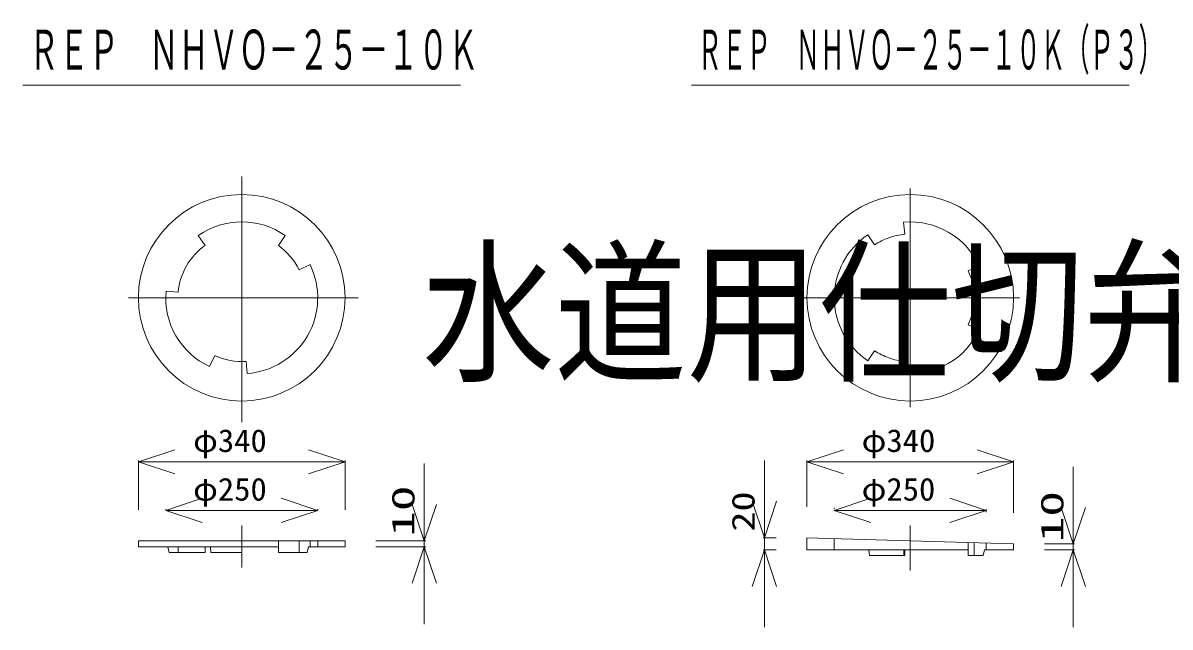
# Model space of a CAD drawing. Units: millimetres, scale not verified. Extents: x -6861 to 6861, y -5221 to 5221.
# Drawn here: x -6386 to -4498, y -2479 to -1485 of the extents above; entities that cross this region are included whole.
import ezdxf
from ezdxf.enums import TextEntityAlignment as Align

# ---------------------------------------------------------------- set-up
doc = ezdxf.new("R2010")
doc.units = ezdxf.units.MM
doc.header["$LTSCALE"] = 20
doc.layers.add('0-0_0', color=7, linetype='Continuous', lineweight=18)
doc.layers.add('0-6_仕切弁', color=7, linetype='Continuous', lineweight=18)
doc.styles.add('ＭＳ ゴシック', font='')
doc.styles.get('ＭＳ ゴシック').set_extended_font_data('MS Gothic')

msp = doc.modelspace()

# ---------------------------------------------------------------- linework, layer by layer
at = {"layer": '0-0_0'}
for p, q in [((-6385.84, -1587.36), (-5665.84, -1587.36)), ((-5285.84, -1587.36), (-4565.84, -1587.36)), ((-6025.84, -1737.72), (-6025.84, -2141.96)), ((-4925.84, -1757.36), (-4925.84, -2117.36)), ((-4934.99, -1832.76), (-4936.74, -1812.83)), ((-6097.54, -1834.96), (-6086.07, -1851.35)), ((-5965.62, -1851.35), (-5954.15, -1834.96)), ((-4984.56, -1850.31), (-4995.74, -1833.73)), ((-5931.47, -1891.33), (-5913.49, -1882.56)), ((-4830.68, -1892.98), (-4812.55, -1884.53)), ((-6212.37, -1937.36), (-5834.36, -1937.36)), ((-6150.37, -1926.46), (-6130.44, -1928.21)), ((-5105.84, -1937.36), (-4745.84, -1937.36)), ((-4830.68, -1981.73), (-4812.55, -1990.19)), ((-6078.67, -2050.65), (-6070.22, -2032.52)), ((-4984.56, -2024.41), (-4995.74, -2040.99)), ((-6017.12, -2062.05), (-6018.52, -2042.1)), ((-4934.99, -2041.96), (-4936.74, -2061.88)), ((-6195.84, -2207.36), (-6135.84, -2187.36)), ((-5855.84, -2207.36), (-5915.84, -2187.36)), ((-5095.84, -2207.36), (-5035.84, -2187.36)), ((-4755.84, -2207.36), (-4815.84, -2187.36)), ((-6195.84, -2286.56), (-6195.84, -2205.07)), ((-6195.84, -2207.36), (-5855.84, -2207.36)), ((-6195.84, -2207.36), (-6135.84, -2227.36)), ((-5855.84, -2207.36), (-5915.84, -2227.36)), ((-5855.84, -2286.56), (-5855.84, -2205.07)), ((-5165.86, -2332.36), (-5165.86, -2205.36)), ((-5095.84, -2281.56), (-5095.84, -2205.07)), ((-5095.84, -2207.36), (-4755.84, -2207.36)), ((-5095.84, -2207.36), (-5035.84, -2227.36)), ((-4755.84, -2207.36), (-4815.84, -2227.36)), ((-4755.84, -2291.56), (-4755.84, -2205.07)), ((-5725.43, -2337.36), (-5725.43, -2210.36)), ((-4657.7, -2342.36), (-4657.7, -2215.36)), ((-5165.86, -2332.36), (-5165.86, -2242.34)), ((-5725.43, -2337.36), (-5725.43, -2250.6)), ((-4657.7, -2342.36), (-4657.7, -2259.77)), ((-6150.84, -2287.36), (-6090.84, -2267.36)), ((-5900.84, -2287.36), (-5960.84, -2267.36)), ((-5725.43, -2337.36), (-5745.43, -2277.36)), ((-5725.43, -2337.36), (-5705.43, -2277.36)), ((-5165.86, -2332.36), (-5185.86, -2272.36)), ((-5165.86, -2332.36), (-5145.86, -2272.36)), ((-5050.84, -2287.36), (-4990.84, -2267.36)), ((-5050.84, -2282.88), (-5050.84, -2285.07)), ((-4800.84, -2287.36), (-4860.84, -2267.36)), ((-4657.7, -2342.36), (-4677.7, -2282.36)), ((-4657.7, -2342.36), (-4637.7, -2282.36)), ((-6150.84, -2286.56), (-6150.84, -2285.07)), ((-6150.84, -2287.36), (-5900.84, -2287.36)), ((-6150.84, -2287.36), (-6090.84, -2307.36)), ((-5900.84, -2287.36), (-5960.84, -2307.36)), ((-5900.84, -2286.56), (-5900.84, -2285.07)), ((-5050.84, -2287.36), (-4800.84, -2287.36)), ((-5050.84, -2287.36), (-4990.84, -2307.36)), ((-4800.84, -2287.36), (-4860.84, -2307.36)), ((-4800.84, -2290.23), (-4800.84, -2285.07)), ((-6025.84, -2312.36), (-6025.84, -2381.36)), ((-4925.84, -2386.36), (-4925.84, -2312.35)), ((-6195.84, -2337.36), (-5855.84, -2337.36)), ((-6195.84, -2337.36), (-6195.84, -2347.36)), ((-5965.62, -2337.36), (-5965.62, -2356.36)), ((-5931.47, -2337.36), (-5931.47, -2356.36)), ((-5913.49, -2337.36), (-5913.49, -2347.36)), ((-5900.84, -2337.36), (-5900.84, -2347.36)), ((-5855.84, -2337.36), (-5855.84, -2347.36)), ((-5805.04, -2337.36), (-5723.14, -2337.36)), ((-5725.43, -2347.36), (-5725.43, -2337.36)), ((-5146.64, -2332.36), (-5168.15, -2332.36)), ((-5165.86, -2352.36), (-5165.86, -2332.36)), ((-5095.84, -2352.36), (-5095.84, -2332.36)), ((-4755.84, -2342.36), (-5095.84, -2332.36)), ((-5050.84, -2352.36), (-5050.84, -2333.68)), ((-4830.68, -2361.36), (-4830.68, -2340.16)), ((-4820.84, -2361.36), (-4820.84, -2340.45)), ((-6195.84, -2347.36), (-5965.62, -2347.36)), ((-6147.38, -2347.36), (-6145.39, -2356.36)), ((-6145.39, -2356.36), (-6086.07, -2356.36)), ((-6130.44, -2347.36), (-6130.44, -2356.36)), ((-6086.07, -2347.36), (-6086.07, -2356.36)), ((-6077.4, -2347.36), (-6076.56, -2356.36)), ((-6076.56, -2356.36), (-6025.84, -2356.36)), ((-5965.62, -2356.36), (-5917.99, -2356.36)), ((-5916.19, -2347.36), (-5917.99, -2356.36)), ((-5916.19, -2347.36), (-5855.84, -2347.36)), ((-5805.04, -2347.36), (-5723.14, -2347.36)), ((-5725.43, -2347.36), (-5745.43, -2407.36)), ((-5725.43, -2347.36), (-5705.43, -2407.36)), ((-5725.43, -2347.36), (-5725.43, -2474.36)), ((-5165.86, -2352.36), (-5185.86, -2412.36)), ((-5146.64, -2352.36), (-5168.15, -2352.36)), ((-5165.86, -2352.36), (-5145.86, -2412.36)), ((-5165.86, -2352.36), (-5165.86, -2479.36)), ((-4830.68, -2352.36), (-5095.84, -2352.36)), ((-4992.95, -2361.36), (-4994.06, -2352.36)), ((-4936.3, -2361.36), (-4936.48, -2352.36)), ((-4934.99, -2361.36), (-4934.99, -2352.36)), ((-4805.84, -2361.36), (-4803.84, -2352.36)), ((-4755.84, -2352.36), (-4803.84, -2352.36)), ((-4800.84, -2352.36), (-4800.84, -2341.03)), ((-4755.84, -2352.36), (-4755.84, -2342.36)), ((-4705.04, -2342.36), (-4655.41, -2342.36)), ((-4705.04, -2352.36), (-4655.41, -2352.36)), ((-4657.7, -2352.36), (-4677.7, -2412.36)), ((-4657.7, -2352.36), (-4657.7, -2342.36)), ((-4657.7, -2352.36), (-4637.7, -2412.36)), ((-4657.7, -2352.36), (-4657.7, -2479.36)), ((-4934.99, -2361.36), (-4992.95, -2361.36)), ((-4805.84, -2361.36), (-4830.68, -2361.36))]:
    msp.add_line(p, q, dxfattribs=at)
for centre in [(-6025.84, -1937.36), (-4925.84, -1937.36)]:
    msp.add_circle(centre, 170, dxfattribs=at)
for centre, radius, start, end in [((-6025.84, -1937.36), 125, 55, 125), ((-4925.84, -1937.36), 125, 25, 95), ((-4925.84, -1937.36), 125, 124, 180), ((-4925.84, -1937.36), 105, 109.5, 124), ((-4925.84, -1937.36), 105, 95, 109.5), ((-6025.84, -1937.36), 105, 125, 175), ((-6025.84, -1937.36), 105, 26, 55), ((-6025.84, -1937.36), 125, 274, 26), ((-4925.84, -1937.36), 105, 0, 25), ((-6025.84, -1937.36), 125, 175, 245), ((-4925.84, -1937.36), 125, 180, 236), ((-4925.84, -1937.36), 105, 335, 0), ((-4925.84, -1937.36), 125, 265, 335), ((-6025.84, -1937.36), 105, 245, 274), ((-4925.84, -1937.36), 105, 236, 250.5), ((-4925.84, -1937.36), 105, 250.5, 265)]:
    msp.add_arc(centre, radius, start, end, dxfattribs=at)

# ---------------------------------------------------------------- texts
at = {"layer": '0-0_0', "style": 'ＭＳ ゴシック'}
for s, height, width, p in [('ＲＥＰ\u3000ＮＨＶＯ－２５－１０Ｋ（Ｐ３）', 65.69, 0.45, (-5275.84, -1581.32)), ('ＲＥＰ\u3000ＮＨＶＯ－２５－１０Ｋ', 65.69, 0.55, (-6375.84, -1581.32)), ('φ340', 37.54, 1.05, (-6105.84, -2202.48)), ('φ340', 37.54, 1.05, (-5005.84, -2202.48)), ('φ250', 37.54, 1.05, (-6105.84, -2282.48)), ('φ250', 37.54, 1.05, (-5005.84, -2282.48))]:
    msp.add_text(s, height=height, dxfattribs=dict(at, width=width)).set_placement(p, align=Align.BOTTOM_LEFT)
for s, width, p in [('10', 1.65, (-5730.31, -2330.6)), ('20', 1.3, (-5170.74, -2322.34)), ('10', 1.65, (-4662.58, -2339.77))]:
    msp.add_text(s, height=37.54, rotation=90, dxfattribs=dict(at, width=width)).set_placement(p, align=Align.BOTTOM_LEFT)
at = {"layer": '0-6_仕切弁', "style": 'ＭＳ ゴシック', "width": 0.85}
msp.add_text('水道用仕切弁（ＪＩＳ\u3000Ｂ\u3000２０６２、左開き）', height=187.7, dxfattribs=at).set_placement((-5728.8, -2111.81), align=Align.BOTTOM_LEFT)

doc.saveas('drawing.dxf')
